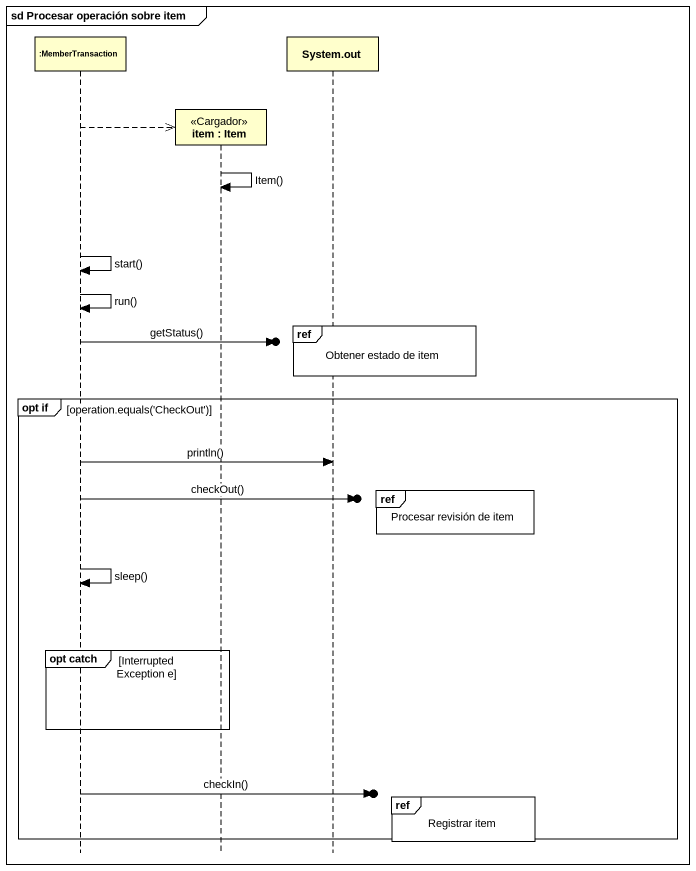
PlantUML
@startuml
mainframe sd Procesar operación sobre item
hide footbox
participant ":MemberTransaction" as MemberTransaction
participant "item : Item" as item <<Cargador>>
participant "System.out" as System_out

MemberTransaction -->> item **
item -> item : Item()
MemberTransaction -> MemberTransaction : start()
MemberTransaction -> MemberTransaction : run()
ref over System_out : Obtener estado de item
MemberTransaction ->o] : getStatus()
group opt if [operation.equals('CheckOut')]
  MemberTransaction -> System_out : println()
  ref over System_out : Procesar revisión de item
  MemberTransaction ->o] : checkOut()
  MemberTransaction -> MemberTransaction : sleep()
  group opt catch [InterruptedException e]
  end
  MemberTransaction ->o] : checkIn()
  ref over System_out : Registrar item
end
@enduml
